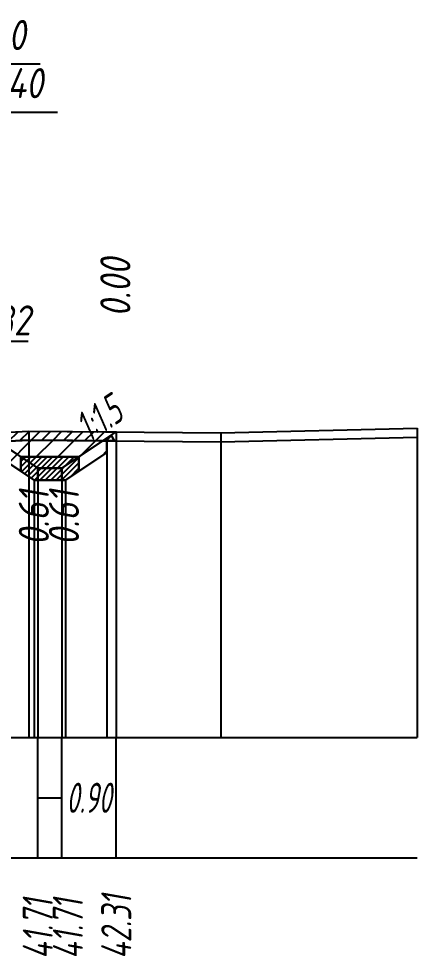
# Model space of a CAD drawing. Extents: x -717 to 1451, y -133302 to 233.
# Drawn here: x 216.3 to 249.4, y -88394.2 to -88316.3 of the extents above; entities that cross this region are included whole.
import ezdxf
from ezdxf.enums import TextEntityAlignment as Align

# ---------------------------------------------------------------- set-up
doc = ezdxf.new("R2010")
doc.units = 0
for name, color, linetype in [('Код_514', 1, 'Continuous'), ('Контур_0', 7, 'Continuous'), ('Контур_508', 7, 'Continuous'), ('Контур_512', 7, 'Continuous'), ('Контур_513', 7, 'Continuous'), ('Контур_818', 7, 'Continuous'), ('Красный поперечник', 1, 'Continuous'), ('Объём_2650', 7, 'Continuous'), ('Объём_2661', 7, 'Continuous'), ('Объём_2662', 7, 'Continuous'), ('Объём_2663', 7, 'Continuous'), ('Объём_2664', 7, 'Continuous'), ('Объём_2666', 7, 'Continuous'), ('Объём_2667', 7, 'Continuous'), ('Объём_2668', 7, 'Continuous'), ('Объём_2669', 7, 'Continuous'), ('Объём_2675', 7, 'Continuous'), ('Отметки покрытия', 7, 'Continuous'), ('Рабочие отметки', 7, 'Continuous'), ('Таблица', 7, 'Continuous'), ('Уклоны проезжей части', 7, 'Continuous'), ('Черный поперечник', 3, 'Continuous')]:
    doc.layers.add(name, color=color, linetype=linetype)
for name, color, linetype, true_color in [('Контур_2570', 7, 'Continuous', 0x80ff00), ('Контур_2583', 3, 'Continuous', 0x00ff00), ('Контур_2584', 3, 'Continuous', 0x00ff00), ('Контур_2736', 4, 'Continuous', 0x00ffff), ('Контур_2741', 4, 'Continuous', 0x00ffff), ('Контур_2742', 4, 'Continuous', 0x00ffff), ('Контур_2743', 4, 'Continuous', 0x00ffff), ('Контур_2744', 7, 'Continuous', 0xa4ffff), ('Контур_2750', 4, 'Continuous', 0x00ffff), ('Контур_2751', 4, 'Continuous', 0x00ffff), ('Контур_2752', 4, 'Continuous', 0x00ffff), ('Контур_707', 4, 'Continuous', 0x00ffff), ('Контур_720', 131, 'Continuous', 0xaaffff), ('Объём_2570', 7, 'Continuous', 0x80ff00), ('Объём_2583', 3, 'Continuous', 0x00ff00), ('Объём_2584', 3, 'Continuous', 0x00ff00), ('Объём_2593', 3, 'Continuous', 0x00ff00), ('Объём_2597', 3, 'Continuous', 0x00ff00), ('Объём_2600', 7, 'Continuous', 0x808000), ('Объём_2620', 2, 'Continuous', 0xffff00), ('Объём_2746', 2, 'Continuous', 0xffff00)]:
    doc.layers.add(name, color=color, linetype=linetype, true_color=true_color)
doc.styles.get("Standard").update_dxf_attribs({"font": 'txt', "height": 2.5})
doc.styles.add('М', font='romand.shx', dxfattribs={"width": 0.8, "oblique": 10, "height": 2.5})
doc.dimstyles.new('ISO-25', dxfattribs={"dimtxt": 2.5, "dimasz": 2.5, "dimexe": 1.25, "dimexo": 0.625, "dimtad": 1, "dimtxsty": 'Standard', "dimcen": 2.5, "dimadec": 0, "dimazin": 0, "dimtfac": 1, "dimtmove": 0, "dimatfit": 3, "dimfxl": 1, "dimarcsym": 0})

# ---------------------------------------------------------------- blocks, each defined once
blk = doc.blocks.new('_Oblique')
at = {"color": 0, "linetype": 'ByBlock', "lineweight": -2}
blk.add_line((-0.5, -0.5), (0.5, 0.5), dxfattribs=at)
blk = doc.blocks.new('*D1723')
at = {"color": 0, "lineweight": -2, "transparency": 16777216}
for p, q in [((202.607, -88347.243), (202.607, -88322.803)), ((209.607, -88347.523), (209.607, -88322.803)), ((202.607, -88324.053), (209.607, -88324.053)), ((209.607, -88324.053), (219.548, -88324.053))]:
    blk.add_line(p, q, dxfattribs=at)
at = {"layer": 'Defpoints', "color": 0, "transparency": 16777216}
for p in [(209.607, -88324.053), (202.607, -88347.868), (209.607, -88348.148)]:
    blk.add_point(p, dxfattribs=at)
at = {"color": 0, "lineweight": -2, "transparency": 16777216, "rotation": 180}
blk.add_blockref('_Oblique', (202.607, -88324.053), dxfattribs=at)
at = {"color": 0, "lineweight": -2, "transparency": 16777216}
blk.add_blockref('_Oblique', (209.607, -88324.053), dxfattribs=at)
at = {"color": 0, "transparency": 16777216, "insert": (216.008, -88321.94), "char_height": 2.5, "width": 8.75, "attachment_point": 5, "style": 'М'}
blk.add_mtext('1,40', dxfattribs=at)
blk = doc.blocks.new('*D1728')
at = {"color": 0, "lineweight": -2, "transparency": 16777216}
for p, q in [((200.107, -88347.193), (200.107, -88318.803)), ((209.607, -88347.523), (209.607, -88318.803)), ((200.107, -88320.053), (209.607, -88320.053)), ((209.607, -88320.053), (218.109, -88320.053))]:
    blk.add_line(p, q, dxfattribs=at)
at = {"layer": 'Defpoints', "color": 0, "transparency": 16777216}
for p in [(200.107, -88320.053), (200.107, -88347.818), (209.607, -88348.148)]:
    blk.add_point(p, dxfattribs=at)
at = {"color": 0, "lineweight": -2, "transparency": 16777216, "rotation": 180}
blk.add_blockref('_Oblique', (200.107, -88320.053), dxfattribs=at)
at = {"color": 0, "lineweight": -2, "transparency": 16777216}
blk.add_blockref('_Oblique', (209.607, -88320.053), dxfattribs=at)
at = {"color": 0, "transparency": 16777216, "insert": (214.569, -88317.94), "char_height": 2.5, "width": 8.75, "attachment_point": 5, "style": 'М'}
blk.add_mtext('1,90', dxfattribs=at)

msp = doc.modelspace()

# ---------------------------------------------------------------- hatches: boundary and pattern name
at = {"layer": 'Объём_2570'}
h = msp.add_hatch(dxfattribs=at)
h.set_pattern_fill('ANSI31', color=256, scale=0.2)
h.paths.add_polyline_path([(224.438, -88351.36), (217.177, -88351.296), (213.864, -88351.479), (212.535, -88353.015), (212.079, -88353.687), (210.745, -88354.932), (209.043, -88354.903), (207.835, -88354.794), (206.71, -88353.571), (205.735, -88352.855), (204.147, -88351.501), (198.031, -88350.138), (196.464, -88349.814), (194.524, -88349.837), (187.097, -88349.867), (186.597, -88350.616), (186.597, -88349.866), (187.097, -88349.117), (194.524, -88349.087), (196.464, -88349.064), (198.031, -88349.388), (204.147, -88350.751), (205.735, -88352.105), (206.71, -88352.821), (207.835, -88354.044), (209.043, -88354.153), (210.745, -88354.182), (212.079, -88352.937), (212.535, -88352.265), (213.864, -88350.729), (217.177, -88350.546), (224.438, -88350.61)])
at = {"layer": 'Объём_2600'}
h = msp.add_hatch(dxfattribs=at)
h.set_pattern_fill('HONEY', color=5, scale=0.3)
h.paths.add_polyline_path([(223.666, -88351.353), (223.666, -88351.124), (224.438, -88350.61), (224.438, -88351.36)])
h = msp.add_hatch(dxfattribs=at)
h.set_pattern_fill('ANSI31', color=6, scale=0.4)
h.paths.add_polyline_path([(221.334, -88352.679), (216.499, -88352.679), (216.499, -88353.881), (214.611, -88352.623), (212.918, -88352.572), (213.864, -88351.479), (217.177, -88351.296), (223.666, -88351.353), (223.666, -88352.326), (221.334, -88353.881)])
at = {"layer": 'Объём_2620'}
h = msp.add_hatch(dxfattribs=at)
h.set_pattern_fill('ANSI31', color=2, scale=0.1)
h.paths.add_polyline_path([(216.499, -88352.679), (221.334, -88352.679), (221.334, -88353.881), (220.219, -88354.624), (217.613, -88354.624), (216.499, -88353.881)])

# ---------------------------------------------------------------- linework, layer by layer
at = {"layer": 'Код_514'}
for p, q in [((217.916, -88386), (217.916, -88376)), ((219.916, -88386), (219.916, -88376)), ((224.438, -88386), (224.438, -88376)), ((217.916, -88381), (219.916, -88381))]:
    msp.add_line(p, q, dxfattribs=at)
at = {"layer": 'Контур_0', "flags": 128}
for points in [[(209.607, -88348.085), (213.758, -88350.852), (213.758, -88350.852), (213.758, -88350.852), (213.758, -88350.852), (213.758, -88350.852), (213.758, -88350.852), (213.758, -88350.852), (213.758, -88350.852), (213.758, -88350.852), (213.758, -88350.852), (213.758, -88350.852), (213.758, -88350.852), (213.758, -88350.852), (213.758, -88350.852), (217.916, -88353.624)], [(213.758, -88350.852), (217.916, -88353.624), (219.916, -88353.624), (224.438, -88350.61), (224.438, -88350.61), (224.438, -88350.61), (224.438, -88350.61), (224.438, -88350.61), (224.438, -88350.61), (224.438, -88350.61), (224.438, -88350.61), (224.438, -88350.61), (224.438, -88350.61), (224.438, -88350.61), (224.438, -88350.61), (224.438, -88350.61)]]:
    msp.add_lwpolyline(points, dxfattribs=at)
at = {"layer": 'Контур_2570', "flags": 128}
msp.add_lwpolyline([(141.211, -88350.154), (157.323, -88349.929), (161.857, -88350.038), (163.24, -88350.072), (186.597, -88350.616), (187.097, -88349.867), (194.524, -88349.837), (196.464, -88349.814), (198.031, -88350.138), (204.147, -88351.501), (205.735, -88352.855), (206.71, -88353.571), (207.835, -88354.794), (209.043, -88354.903), (210.745, -88354.932), (212.079, -88353.687), (212.535, -88353.015), (213.864, -88351.479), (217.177, -88351.296), (233.133, -88351.436), (249.438, -88351.061)], dxfattribs=at)
at = {"layer": 'Контур_2583', "flags": 128}
for points in [[(217.916, -88353.624), (214.166, -88351.124), (214.166, -88352.326), (217.613, -88354.624), (217.916, -88354.624), (217.916, -88353.624)], [(223.666, -88352.326), (223.666, -88351.124), (219.916, -88353.624), (219.916, -88354.624), (220.219, -88354.624), (223.666, -88352.326)]]:
    msp.add_lwpolyline(points, dxfattribs=at)
at = {"layer": 'Контур_2584', "flags": 128}
msp.add_lwpolyline([(217.916, -88353.624), (217.916, -88354.624), (219.916, -88354.624), (219.916, -88353.624), (217.916, -88353.624)], dxfattribs=at)
at = {"layer": 'Контур_2736', "flags": 128}
msp.add_lwpolyline([(213.758, -88350.852), (217.916, -88353.624)], dxfattribs=at)
at = {"layer": 'Контур_2741', "flags": 128}
msp.add_lwpolyline([(224.438, -88350.61), (224.438, -88350.61)], dxfattribs=at)
at = {"layer": 'Контур_2742', "flags": 128}
msp.add_lwpolyline([(224.438, -88350.61), (224.438, -88350.61)], dxfattribs=at)
at = {"layer": 'Контур_2743', "flags": 128}
msp.add_lwpolyline([(224.438, -88350.61), (224.438, -88350.61)], dxfattribs=at)
at = {"layer": 'Контур_2744', "flags": 128}
msp.add_lwpolyline([(224.438, -88350.61), (224.438, -88350.61)], dxfattribs=at)
msp.add_lwpolyline([(224.438, -88350.61), (224.438, -88350.61)], dxfattribs=at)
msp.add_lwpolyline([(224.438, -88350.61), (224.438, -88350.61)], dxfattribs=at)
msp.add_lwpolyline([(224.438, -88350.61), (224.438, -88350.61)], dxfattribs=at)
msp.add_lwpolyline([(224.438, -88350.61), (224.438, -88350.61)], dxfattribs=at)
msp.add_lwpolyline([(224.438, -88350.61), (224.438, -88350.61)], dxfattribs=at)
at = {"layer": 'Контур_2750', "flags": 128}
msp.add_lwpolyline([(224.438, -88350.61), (224.438, -88350.61)], dxfattribs=at)
at = {"layer": 'Контур_2751', "flags": 128}
msp.add_lwpolyline([(224.438, -88350.61), (224.438, -88350.61)], dxfattribs=at)
at = {"layer": 'Контур_2752', "flags": 128}
msp.add_lwpolyline([(224.438, -88350.61), (224.438, -88350.61)], dxfattribs=at)
at = {"layer": 'Контур_508', "flags": 128}
msp.add_lwpolyline([(105, -88354.157), (107.216, -88352.679), (128.49, -88352.041), (128.49, -88349.807), (158.503, -88349.207), (158.503, -88349.257), (159.634, -88349.235), (159.634, -88349.285), (160.765, -88349.262), (161.857, -88349.288), (163.24, -88349.322), (186.597, -88349.866), (186.597, -88351.782), (214.611, -88352.623), (217.613, -88354.624), (217.916, -88354.624), (219.916, -88354.624), (220.219, -88354.624), (223.666, -88352.326), (223.666, -88351.124), (224.438, -88350.61)], dxfattribs=at)
at = {"layer": 'Контур_512', "flags": 128}
msp.add_lwpolyline([(186.597, -88351.782), (214.611, -88352.623), (217.613, -88354.624), (217.916, -88354.624), (219.916, -88354.624), (220.219, -88354.624), (223.666, -88352.326), (223.666, -88351.124), (224.438, -88350.61)], dxfattribs=at)
at = {"layer": 'Контур_513', "flags": 128}
msp.add_lwpolyline([(105, -88354.157), (107.216, -88352.679), (128.49, -88352.041), (128.49, -88349.807), (158.503, -88349.207), (158.503, -88349.257), (159.634, -88349.235), (159.634, -88349.285), (160.765, -88349.262), (161.857, -88349.288), (163.24, -88349.322), (186.597, -88349.866), (186.597, -88351.782), (214.611, -88352.623), (217.613, -88354.624), (217.916, -88354.624), (219.916, -88354.624), (220.219, -88354.624), (223.666, -88352.326), (223.666, -88351.124), (224.438, -88350.61)], dxfattribs=at)
at = {"layer": 'Контур_707', "flags": 128}
msp.add_lwpolyline([(219.916, -88353.624), (224.438, -88350.61)], dxfattribs=at)
at = {"layer": 'Контур_720', "flags": 128}
msp.add_lwpolyline([(217.916, -88353.624), (219.916, -88353.624)], dxfattribs=at)
at = {"layer": 'Контур_818', "flags": 128}
msp.add_lwpolyline([(141.211, -88350.154), (157.323, -88349.929), (161.857, -88350.038), (163.24, -88350.072), (186.597, -88350.616), (187.097, -88349.867), (194.524, -88349.837), (196.464, -88349.814), (198.031, -88350.138), (204.147, -88351.501), (205.735, -88352.855), (206.71, -88353.571), (207.835, -88354.794), (209.043, -88354.903), (210.745, -88354.932), (212.079, -88353.687), (212.535, -88353.015), (213.864, -88351.479), (217.177, -88351.296), (224.438, -88351.36)], dxfattribs=at)
at = {"layer": 'Красный поперечник'}
for p, q in [((209.607, -88348.085), (217.916, -88353.624)), ((219.916, -88353.624), (224.438, -88350.61)), ((224.438, -88350.61), (224.438, -88376)), ((223.666, -88351.124), (223.666, -88376)), ((223.666, -88352.326), (223.666, -88376)), ((217.916, -88353.624), (219.916, -88353.624)), ((217.613, -88354.624), (217.613, -88376)), ((217.916, -88354.624), (217.916, -88376)), ((219.916, -88354.624), (219.916, -88376)), ((220.219, -88354.624), (220.219, -88376))]:
    msp.add_line(p, q, dxfattribs=at)
at = {"layer": 'Объём_2570', "flags": 128}
for points in [[(213.864, -88350.729), (217.177, -88350.546), (224.438, -88350.61), (224.438, -88351.36), (224.438, -88351.36)], [(224.438, -88351.36), (217.177, -88351.296), (213.864, -88351.479)]]:
    msp.add_lwpolyline(points, dxfattribs=at)
at = {"layer": 'Объём_2583', "flags": 128}
for points in [[(217.916, -88353.624), (214.166, -88351.124), (214.166, -88352.326), (217.613, -88354.624), (217.916, -88354.624), (217.916, -88353.624)], [(223.666, -88352.326), (223.666, -88351.124), (219.916, -88353.624), (219.916, -88354.624), (220.219, -88354.624), (223.666, -88352.326)]]:
    msp.add_lwpolyline(points, dxfattribs=at)
at = {"layer": 'Объём_2584', "flags": 128}
msp.add_lwpolyline([(217.916, -88353.624), (217.916, -88354.624), (219.916, -88354.624), (219.916, -88353.624), (217.916, -88353.624)], dxfattribs=at)
at = {"layer": 'Объём_2593', "flags": 128}
for points in [[(214.166, -88351.124), (217.916, -88353.624)], [(219.916, -88353.624), (223.666, -88351.124)]]:
    msp.add_lwpolyline(points, dxfattribs=at)
at = {"layer": 'Объём_2597', "flags": 128}
msp.add_lwpolyline([(217.916, -88353.624), (219.916, -88353.624)], dxfattribs=at)
at = {"layer": 'Объём_2600', "color": 5, "flags": 128}
msp.add_lwpolyline([(223.666, -88351.353), (223.666, -88351.124), (224.438, -88350.61), (224.438, -88351.36), (223.666, -88351.353), (223.666, -88351.353)], dxfattribs=at)
at = {"layer": 'Объём_2620', "flags": 128}
msp.add_lwpolyline([(216.499, -88352.679), (221.334, -88352.679), (221.334, -88353.881), (220.219, -88354.624), (217.613, -88354.624), (216.499, -88353.881), (216.499, -88352.679), (216.499, -88352.679)], dxfattribs=at)
at = {"layer": 'Объём_2650', "color": 6, "flags": 128}
msp.add_lwpolyline([(221.334, -88352.679), (216.499, -88352.679), (216.499, -88353.881), (214.611, -88352.623), (212.918, -88352.572), (213.864, -88351.479), (217.177, -88351.296), (223.666, -88351.353), (223.666, -88352.326), (221.334, -88353.881), (221.334, -88352.679), (221.334, -88352.679)], dxfattribs=at)
at = {"layer": 'Объём_2661', "flags": 128}
msp.add_lwpolyline([(209.607, -88348.085), (213.758, -88350.852), (216.499, -88352.679)], dxfattribs=at)
at = {"layer": 'Объём_2662', "flags": 128}
msp.add_lwpolyline([(221.334, -88352.679), (224.438, -88350.61)], dxfattribs=at)
at = {"layer": 'Объём_2663', "flags": 128}
for points in [[(216.499, -88352.679), (217.916, -88353.624)], [(219.916, -88353.624), (221.334, -88352.679)]]:
    msp.add_lwpolyline(points, dxfattribs=at)
at = {"layer": 'Объём_2664', "flags": 128}
msp.add_lwpolyline([(217.916, -88353.624), (219.916, -88353.624)], dxfattribs=at)
at = {"layer": 'Объём_2666', "flags": 128}
msp.add_lwpolyline([(213.758, -88350.852), (216.499, -88352.679)], dxfattribs=at)
at = {"layer": 'Объём_2667', "flags": 128}
msp.add_lwpolyline([(224.438, -88350.61), (224.438, -88350.61)], dxfattribs=at)
at = {"layer": 'Объём_2668', "flags": 128}
msp.add_lwpolyline([(224.438, -88350.61), (224.438, -88350.61)], dxfattribs=at)
at = {"layer": 'Объём_2669', "flags": 128}
msp.add_lwpolyline([(224.438, -88350.61), (224.438, -88350.61)], dxfattribs=at)
at = {"layer": 'Объём_2675', "flags": 128}
msp.add_lwpolyline([(224.438, -88350.61), (224.438, -88350.61)], dxfattribs=at)
msp.add_lwpolyline([(224.438, -88350.61), (224.438, -88350.61)], dxfattribs=at)
msp.add_lwpolyline([(224.438, -88350.61), (224.438, -88350.61)], dxfattribs=at)
msp.add_lwpolyline([(224.438, -88350.61), (224.438, -88350.61)], dxfattribs=at)
msp.add_lwpolyline([(224.438, -88350.61), (224.438, -88350.61)], dxfattribs=at)
msp.add_lwpolyline([(224.438, -88350.61), (224.438, -88350.61)], dxfattribs=at)
at = {"layer": 'Объём_2746', "flags": 128}
msp.add_lwpolyline([(214.634, -88351.436), (217.916, -88353.624), (219.916, -88353.624), (223.328, -88351.35), (223.666, -88351.353), (223.666, -88352.326), (220.219, -88354.624), (217.613, -88354.624), (214.611, -88352.623), (212.918, -88352.572), (213.864, -88351.479), (214.634, -88351.436), (214.634, -88351.436)], dxfattribs=at)
at = {"layer": 'Отметки покрытия', "color": 1}
msp.add_line((209.607, -88343.085), (217.107, -88343.085), dxfattribs=at)
at = {"layer": 'Таблица'}
for p, q in [((80, -88376), (249.438, -88376)), ((80, -88386), (249.438, -88386))]:
    msp.add_line(p, q, dxfattribs=at)
at = {"layer": 'Черный поперечник', "color": 7}
for p, q in [((217.177, -88350.546), (217.177, -88376)), ((233.133, -88350.686), (233.133, -88376)), ((249.438, -88350.311), (249.438, -88376))]:
    msp.add_line(p, q, dxfattribs=at)
at = {"layer": 'Черный поперечник', "flags": 128}
msp.add_lwpolyline([(141.211, -88349.404), (157.323, -88349.179), (161.857, -88349.288), (163.24, -88349.322), (186.597, -88349.866), (187.097, -88349.117), (194.524, -88349.087), (196.464, -88349.064), (198.031, -88349.388), (204.147, -88350.751), (205.735, -88352.105), (206.71, -88352.821), (207.835, -88354.044), (209.043, -88354.153), (210.745, -88354.182), (212.079, -88352.937), (212.535, -88352.265), (213.864, -88350.729), (217.177, -88350.546), (233.133, -88350.686), (249.438, -88350.311)], dxfattribs=at)

# ---------------------------------------------------------------- texts
at = {"layer": 'Код_514', "style": 'М', "oblique": 10, "width": 0.6}
msp.add_text('0.90', height=2.5, dxfattribs=at).set_placement((222.177, -88381), align=Align.MIDDLE_CENTER)
at = {"layer": 'Код_514', "style": 'М', "oblique": 10, "width": 0.7}
for s, p in [('41.71', (217.916, -88394.382)), ('41.71', (220.416, -88394.382)), ('42.31', (224.438, -88394.382))]:
    msp.add_text(s, height=2.5, rotation=90, dxfattribs=at).set_placement(p, align=Align.MIDDLE_LEFT)
at = {"layer": 'Отметки покрытия', "color": 1, "style": 'М', "oblique": 10, "width": 0.8}
msp.add_text('42.82', height=2.5, dxfattribs=at).set_placement((210.748, -88343.354), align=Align.BOTTOM_LEFT)
at = {"layer": 'Рабочие отметки', "color": 1, "style": 'М', "oblique": 10, "width": 0.8}
msp.add_text('0.00', height=2.5, rotation=90, dxfattribs=at).set_placement((224.36, -88341.04), align=Align.MIDDLE_LEFT)
for p in [(217.588, -88355.431), (220.088, -88355.431)]:
    msp.add_text('0.61', height=2.5, rotation=90, dxfattribs=at).set_placement(p, align=Align.MIDDLE_RIGHT)
at = {"layer": 'Уклоны проезжей части', "color": 1, "style": 'М', "oblique": 10, "width": 0.6}
msp.add_text('1:1.5', height=2.5, rotation=33.69007, dxfattribs=at).set_placement((224.118, -88351.129), align=Align.BOTTOM_CENTER)

# ---------------------------------------------------------------- dimensions: what is measured, and where the dimension line sits
at = {"color": 5}
dim = msp.add_linear_dim(base=(200.107, -88320.053), p1=(209.607, -88348.148), p2=(200.107, -88347.818), dimstyle='ISO-25', override={"dimasz": 1, "dimlfac": 0.2, "dimzin": 0, "dimtxsty": 'М', "dimblk1": 'Oblique', "dimblk2": 'Oblique', "dimsah": 1}, dxfattribs=at)
dim.commit()
dim.dimension.update_dxf_attribs({"geometry": '*D1728', "text_midpoint": (214.569, -88320.053), "dimtype": 160})
dim = msp.add_linear_dim(base=(209.607, -88324.053), p1=(202.607, -88347.868), p2=(209.607, -88348.148), angle=180, dimstyle='ISO-25', override={"dimasz": 1, "dimlfac": 0.2, "dimzin": 0, "dimtxsty": 'М', "dimblk1": 'Oblique', "dimblk2": 'Oblique', "dimsah": 1}, dxfattribs=at)
dim.commit()
dim.dimension.update_dxf_attribs({"geometry": '*D1723', "text_midpoint": (216.008, -88324.053), "dimtype": 160})

doc.saveas('drawing.dxf')
